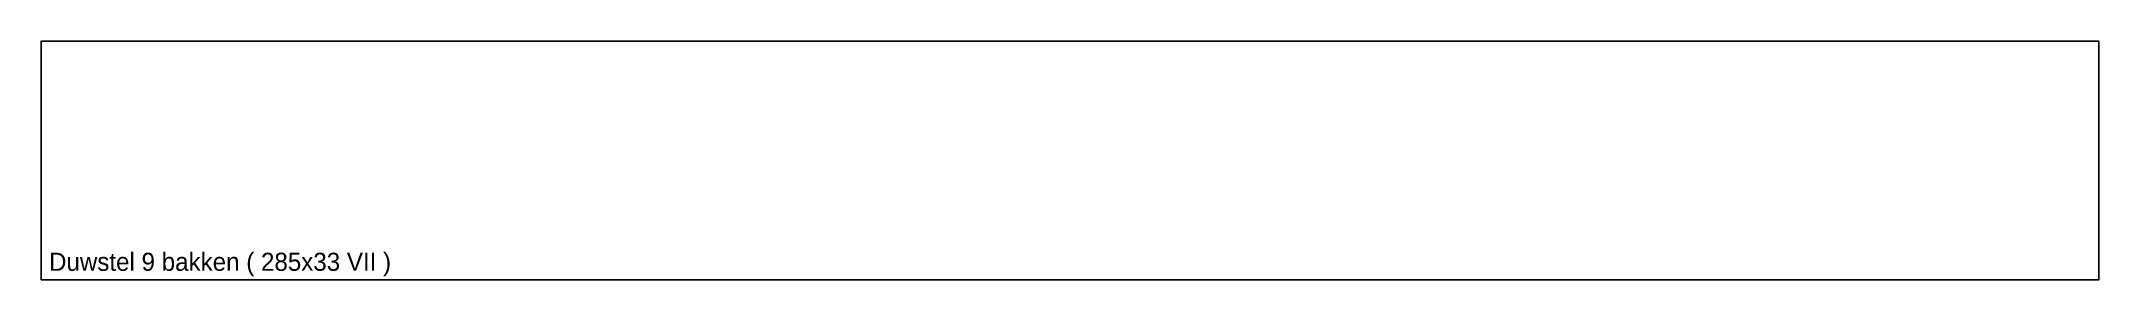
# Model space of a CAD drawing. Extents: x 0 to 285, y 0 to 33.
import ezdxf

# ---------------------------------------------------------------- set-up
doc = ezdxf.new("R2010")
doc.units = 0

msp = doc.modelspace()

# ---------------------------------------------------------------- linework, layer by layer
msp.add_lwpolyline([(0, 0), (285, 0), (285, 33), (0, 33)], close=True)

# ---------------------------------------------------------------- texts
msp.add_text('Duwstel 9 bakken ( 285x33 VII )', height=2.5).set_placement((1.09, 1.24))

doc.saveas('drawing.dxf')
